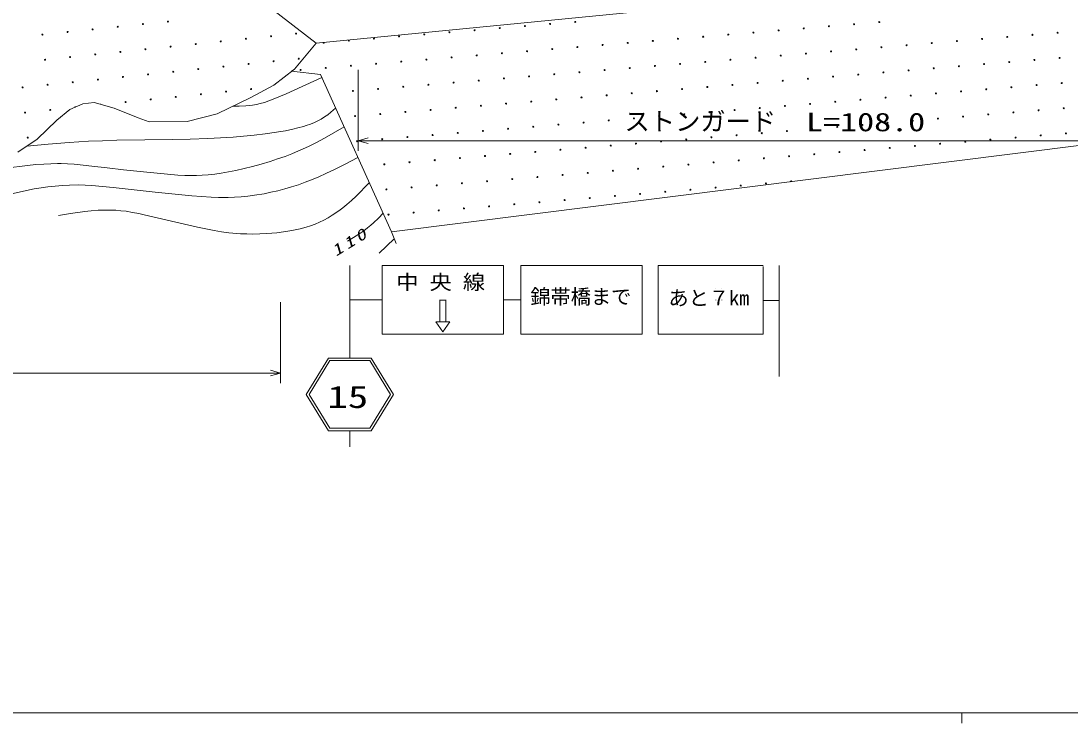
# Model space of a CAD drawing. Units: millimetres, scale not verified. Extents: x -71087 to 568913, y -90349 to 269651.
# Drawn here: x 63751 to 167620, y 93651 to 163176 of the extents above; entities that cross this region are included whole.
import ezdxf
from ezdxf.enums import TextEntityAlignment as Align

# ---------------------------------------------------------------- set-up
doc = ezdxf.new("R2010")
doc.units = ezdxf.units.MM
doc.header["$LTSCALE"] = 1000
for name, color, linetype, lineweight in [('M-BGD', 7, 'Continuous', 13), ('M-STR-STRC', 7, 'Continuous', 13), ('M-STR-TXT', 7, 'Continuous', 13), ('M-TTL-BAND', 7, 'Continuous', 13)]:
    doc.layers.add(name, color=color, linetype=linetype, lineweight=lineweight)
doc.styles.add('ＭＳ ゴシック', font='')
doc.styles.get('ＭＳ ゴシック').set_extended_font_data('MS Gothic')

# ---------------------------------------------------------------- blocks, each defined once
blk = doc.blocks.new('BUHIN8')
at = {"color": 7, "linetype": 'Continuous', "lineweight": 13}
blk.add_lwpolyline([(-288, -1000), (0, 0), (285, -1000)], dxfattribs=at)

msp = doc.modelspace()

# ---------------------------------------------------------------- hatches: boundary and pattern name
at = {"layer": 'M-STR-STRC'}
msp.add_hatch(color=256, dxfattribs=at).paths.add_polyline_path([(104816, 133375), (105216, 133375), (105816, 133375), (106216, 133375)])

# ---------------------------------------------------------------- linework, layer by layer
at = {"layer": 'M-BGD'}
for p, q in [((92988, 160965), (87079, 165552)), ((137909, 165412), (92988, 160965)), ((90828, 158417), (92988, 160965)), ((92988, 160965), (90828, 158417)), ((92988, 160965), (92988, 160975)), ((88798, 156819), (90828, 158417)), ((90828, 158417), (90542, 158191)), ((90542, 158191), (93401, 157871)), ((93401, 157871), (100431, 142302)), ((86509, 155610), (88798, 156819)), ((68586, 154400), (69882, 154962)), ((69882, 154962), (71004, 155091)), ((71004, 155091), (72991, 154530)), ((83184, 153969), (86509, 155610)), ((67290, 153364), (68586, 154400)), ((72991, 154530), (75367, 153580)), ((80204, 153234), (83184, 153969)), ((65347, 151464), (67290, 153364)), ((75367, 153580), (76446, 153191)), ((76446, 153191), (80204, 153234)), ((63446, 150168), (65347, 151464)), ((100431, 142302), (169297, 150942)), ((100431, 142302), (100892, 141148)), ((99215, 140190), (100711, 141602))]:
    msp.add_line(p, q, dxfattribs=at)
for points in [[(84723, 154728), (85365, 154735), (86013, 154761), (86682, 154833), (87063, 154902), (87440, 154991), (87871, 155116), (88308, 155264), (88880, 155485), (89448, 155725), (90011, 155975), (93531, 157584)], [(64338, 150776), (66429, 150967), (68531, 151139), (70425, 151261), (71823, 151322), (73231, 151364), (78779, 151446), (80506, 151482), (82242, 151538), (84756, 151669), (85798, 151757), (86839, 151866), (87939, 152001), (89040, 152157), (89248, 152189), (89948, 152311), (90653, 152455), (91178, 152581), (91708, 152729), (91995, 152820), (92403, 152964), (92813, 153131), (93150, 153288), (93476, 153463), (93815, 153674), (94121, 153895), (94424, 154139), (94900, 154552)], [(62239, 148597), (64401, 148865), (64411, 148866), (65217, 148948), (66025, 149010), (66694, 149042), (67362, 149054), (67721, 149052), (68370, 149031), (69027, 148990), (69893, 148911), (70769, 148811), (72269, 148618), (73908, 148429), (75557, 148259), (77250, 148092), (78266, 147996), (79293, 147918), (79981, 147885), (80669, 147872), (81118, 147876), (81705, 147901), (82301, 147947), (82945, 148018), (83588, 148109), (84308, 148232), (85026, 148376), (86686, 148773), (87549, 149008), (88414, 149264), (89166, 149508), (89911, 149769), (90582, 150026), (91245, 150301), (91637, 150475), (92294, 150786), (92952, 151119), (93814, 151584), (94667, 152067), (95740, 152691)], [(61922, 145863), (65070, 146539), (65738, 146649), (66410, 146740), (67144, 146819), (67850, 146880), (68556, 146920), (69452, 146936), (70111, 146918), (70769, 146880), (72879, 146679), (77052, 146236), (80666, 145863), (81621, 145786), (82588, 145728), (83317, 145703), (84056, 145697), (84256, 145700), (84905, 145724), (85553, 145767), (86220, 145833), (86884, 145918), (87823, 146073), (88500, 146209), (89183, 146367), (89861, 146544), (90543, 146743), (91219, 146962), (91889, 147200), (92532, 147448), (93241, 147746), (93950, 148065), (94860, 148502), (95770, 148961), (97109, 149659)], [(67464, 143919), (68655, 144106), (69851, 144274), (70030, 144296), (70717, 144370), (71406, 144425), (71956, 144450), (72515, 144456), (73143, 144433), (73649, 144390), (74163, 144325), (74793, 144223), (75431, 144099), (75949, 143988), (81218, 142756), (82050, 142580), (82886, 142424), (83607, 142308), (84340, 142211), (85495, 142106), (86102, 142080), (86720, 142075), (87398, 142090), (88088, 142126), (89088, 142209), (89735, 142285), (90380, 142381), (90891, 142476), (91408, 142593), (91996, 142756), (92433, 142901), (92873, 143069), (93307, 143256), (93732, 143461), (94157, 143689), (94571, 143935), (95212, 144364), (95619, 144670), (96021, 144998), (96486, 145407), (96938, 145831), (98242, 147151)], [(99607, 144128), (99147, 143655), (98667, 143190), (98407, 142959), (98059, 142677), (97692, 142404), (97188, 142062), (96663, 141730), (96072, 141370)]]:
    msp.add_lwpolyline(points, dxfattribs=at)
for centre in [(78305, 163120), (118633, 163083), (148737, 163060), (68358, 162085), (70845, 162344), (73331, 162603), (75818, 162861), (106175, 162054), (108666, 162260), (111158, 162465), (113649, 162671), (116141, 162877), (136279, 162031), (138770, 162237), (141262, 162443), (143753, 162648), (146245, 162854), (166383, 162008), (65872, 161826), (83536, 161151), (86023, 161410), (88510, 161668), (90996, 161927), (96209, 161231), (98700, 161437), (101192, 161643), (103683, 161848), (123821, 161003), (126313, 161208), (128804, 161414), (131296, 161620), (133787, 161825), (153925, 160980), (156417, 161185), (158908, 161391), (161400, 161597), (163891, 161803), (73590, 160116), (76077, 160375), (78563, 160633), (81050, 160892), (111364, 159974), (113855, 160180), (116347, 160385), (118838, 160591), (121330, 160797), (141468, 159951), (143959, 160157), (146451, 160363), (148942, 160568), (151434, 160774), (66130, 159340), (68617, 159599), (71104, 159857), (86282, 158923), (88768, 159182), (91255, 159441), (98906, 158945), (101398, 159151), (103889, 159357), (106381, 159563), (108872, 159768), (129010, 158922), (131502, 159128), (133993, 159334), (136485, 159540), (138976, 159745), (159114, 158900), (161606, 159105), (164097, 159311), (166589, 159517), (76335, 157888), (78822, 158147), (81309, 158406), (83795, 158664), (91432, 158328), (93923, 158534), (96415, 158740), (116552, 157894), (119044, 158100), (121535, 158305), (124027, 158511), (126519, 158717), (146656, 157871), (149148, 158077), (151639, 158282), (154131, 158488), (156623, 158694), (66389, 156853), (68876, 157112), (71362, 157371), (73849, 157629), (104095, 156865), (106586, 157071), (109078, 157277), (111569, 157482), (114061, 157688), (134199, 156842), (136690, 157048), (139182, 157254), (141673, 157460), (144165, 157665), (164303, 156820), (166794, 157025), (63903, 156595), (81567, 155919), (84054, 156178), (86540, 156437), (96620, 156248), (99112, 156454), (101603, 156660), (121741, 155814), (124233, 156020), (126724, 156225), (129216, 156431), (131707, 156637), (151845, 155791), (154337, 155997), (156828, 156202), (159320, 156408), (161811, 156614), (74108, 155143), (76594, 155402), (79081, 155660), (109284, 154785), (111775, 154991), (114267, 155197), (116758, 155402), (119250, 155608), (139388, 154762), (141879, 154968), (144371, 155174), (146862, 155379), (149354, 155585), (64161, 154108), (66648, 154367), (96826, 153757), (99318, 153962), (101809, 154168), (104301, 154374), (106792, 154579), (126930, 153734), (129421, 153939), (131913, 154145), (134405, 154351), (136896, 154557), (157034, 153711), (159525, 153917), (162017, 154122), (164509, 154328), (167000, 154534), (114472, 152705), (116964, 152911), (119455, 153117), (121947, 153322), (124438, 153528), (144576, 152682), (147068, 152888), (149559, 153094), (152051, 153299), (154542, 153505), (64420, 151621), (102015, 151677), (104506, 151882), (106998, 152088), (109489, 152294), (111981, 152499), (132119, 151654), (134610, 151859), (137102, 152065), (139593, 152271), (142085, 152477), (162223, 151631), (164714, 151837), (167206, 152042), (97032, 151265), (99523, 151471), (119661, 150625), (122153, 150831), (124644, 151036), (127136, 151242), (129627, 151448), (149765, 150602), (152257, 150808), (154748, 151014), (157240, 151219), (159731, 151425), (107204, 149596), (109695, 149802), (112187, 150008), (114678, 150214), (117170, 150419), (137308, 149574), (139799, 149779), (142291, 149985), (144782, 150191), (147274, 150396), (99729, 148979), (102220, 149185), (104712, 149391), (124850, 148545), (127341, 148751), (129833, 148956), (132324, 149162), (134816, 149368), (112392, 147516), (114884, 147722), (117375, 147928), (119867, 148134), (122358, 148339), (99935, 146488), (102426, 146693), (104918, 146899), (107409, 147105), (109901, 147311), (130039, 146465), (132530, 146671), (135022, 146876), (137513, 147082), (117581, 145436), (120073, 145642), (122564, 145848), (125056, 146053), (127547, 146259), (105123, 144408), (107615, 144613), (110106, 144819), (112598, 145025), (115090, 145231), (100140, 143996), (102632, 144202)]:
    msp.add_circle(centre, 50, dxfattribs=at)
for centre, start, end in [((93717, 161025), 171.84775, 19.45989), ((71621, 154884), 23.78993, 124.64763), ((69134, 154625), 36.92589, 189.93071), ((140005, 147288), 342.82285, 211.47797)]:
    msp.add_arc(centre, 50, start, end, dxfattribs=at)
at = {"layer": 'M-STR-STRC'}
for p, q in [((96311, 138968), (96311, 129798)), ((99511, 138968), (99511, 132152)), ((111511, 138968), (99511, 138968)), ((111511, 138968), (111511, 132152)), ((113249, 138968), (113249, 132152)), ((125249, 138968), (113249, 138968)), ((125249, 138968), (125249, 132152)), ((126849, 138968), (126849, 132152)), ((137224, 138968), (126849, 138968)), ((137224, 132159), (137224, 138859)), ((138824, 138968), (138824, 127971)), ((105216, 136669), (105216, 136679)), ((105816, 136669), (105816, 136679)), ((118954, 136669), (118954, 136679)), ((119554, 136669), (119554, 136679)), ((132554, 136669), (132554, 136679)), ((133154, 136669), (133154, 136679)), ((99511, 135560), (96311, 135560)), ((105216, 135534), (105216, 135559)), ((105216, 133375), (105216, 135534)), ((105216, 135534), (105816, 135534)), ((105816, 135534), (105816, 135559)), ((105816, 133375), (105816, 135534)), ((111511, 135560), (113249, 135560)), ((118954, 135534), (118954, 135559)), ((119554, 135534), (119554, 135559)), ((132554, 135534), (132554, 135559)), ((133154, 135534), (133154, 135559)), ((137224, 135509), (138824, 135509)), ((105516, 132375), (104816, 133375)), ((104816, 133375), (106216, 133375)), ((106216, 133375), (105516, 132375)), ((111511, 132152), (99511, 132152)), ((125249, 132152), (113249, 132152)), ((137224, 132152), (126849, 132152)), ((94202, 129798), (91991, 126198)), ((94336, 129558), (92272, 126198)), ((94202, 129798), (98420, 129798)), ((94336, 129558), (98285, 129558)), ((100349, 126198), (98285, 129558)), ((100631, 126198), (98420, 129798)), ((91991, 126198), (94202, 122598)), ((92272, 126198), (94336, 122838)), ((98285, 122838), (100349, 126198)), ((98420, 122598), (100631, 126198)), ((94202, 122598), (98420, 122598)), ((94336, 122838), (98285, 122838)), ((96311, 122598), (96311, 120998))]:
    msp.add_line(p, q, dxfattribs=at)
at = {"layer": 'M-STR-TXT'}
for p, q in [((97133, 158322), (97133, 150322)), ((97133, 151322), (201645, 151322)), ((89455, 135314), (89455, 127314)), ((-21755, 128314), (89455, 128314))]:
    msp.add_line(p, q, dxfattribs=at)
at = {"layer": 'M-TTL-BAND'}
for p, q in [((-71087, 94651), (467913, 94651)), ((156913, 94651), (156913, 93651))]:
    msp.add_line(p, q, dxfattribs=at)

# ---------------------------------------------------------------- block references
at = {"layer": 'M-STR-TXT'}
for p, rotation in [((97133, 151322), 90), ((89455, 128314), 270)]:
    msp.add_blockref('BUHIN8', p, dxfattribs=dict(at, rotation=rotation))

# ---------------------------------------------------------------- texts
at = {"layer": 'M-BGD', "insert": (94938, 139808), "char_height": 1100, "attachment_point": 7, "rotation": 31.2, "style": 'ＭＳ ゴシック'}
msp.add_mtext('\\T1.33;\\W1.35;\\Q15;110', dxfattribs=at)
at = {"layer": 'M-STR-STRC', "style": 'ＭＳ ゴシック'}
for s, height, width, p in [('中 央 線', 1466, 1.1, (100911, 136144)), ('15', 2199, 1.35, (94098, 124190))]:
    msp.add_text(s, height=height, dxfattribs=dict(at, width=width)).set_placement(p, align=Align.BOTTOM_LEFT)
for s, p in [('錦帯橋まで', (114183, 134701)), ('あと７㎞', (127860, 134569))]:
    msp.add_text(s, height=1466, dxfattribs=at).set_placement(p, align=Align.BOTTOM_LEFT)
at = {"layer": 'M-STR-TXT', "style": 'ＭＳ ゴシック'}
msp.add_text('ストンガード', height=1833, dxfattribs=at).set_placement((123515, 151769), align=Align.BOTTOM_LEFT)
at = {"layer": 'M-STR-TXT', "style": 'ＭＳ ゴシック', "width": 1.35}
msp.add_text('L=108.0', height=1833, dxfattribs=at).set_placement((141490, 151704), align=Align.BOTTOM_LEFT)

doc.saveas('drawing.dxf')
